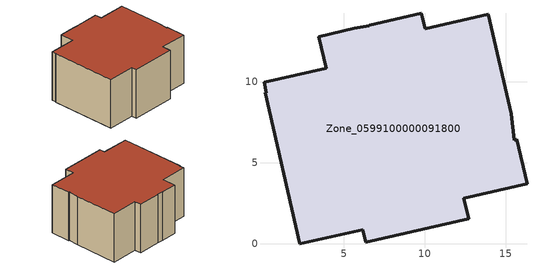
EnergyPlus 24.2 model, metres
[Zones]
Zone_0599100000091800
 floor ground (C_G): 6.36,0.11 6.18,0.89 2.28,0 0.15,9.32 0.22,9.35 0.07,9.98 3.9,10.86 3.46,12.81 5.66,13.31 6.57,13.46 6.56,13.52 9.8,14.26 10.02,13.28 13.92,14.17 15.33,8.03 15.52,6.41 15.69,6.45 16.31,3.72 12.41,2.83 12.7,1.56 z0
 wall outside (C_F): 6.18,0.89 6.36,0.11 12.7,1.56 12.41,2.83 16.31,3.72 15.69,6.45 15.52,6.41 15.33,8.03 13.92,14.17 10.02,13.28 9.8,14.26 6.56,13.52 6.57,13.46 5.66,13.31 3.46,12.81 3.9,10.86 0.07,9.98 0.22,9.35 0.15,9.32 2.28,0 6.18,0.89 z0:7.3
 roof outside (C_R): 16.31,3.72 15.69,6.45 15.52,6.41 15.33,8.03 13.92,14.17 10.02,13.28 9.8,14.26 6.56,13.52 6.57,13.46 5.66,13.31 3.46,12.81 3.9,10.86 0.07,9.98 0.22,9.35 0.15,9.32 2.28,0 6.18,0.89 6.36,0.11 12.7,1.56 12.41,2.83 z7.3
[BUILDING]
Pand.0599100000091800: North Axis=0; Terrain=City; Loads Convergence Tolerance Value=0.04; Temperature Convergence Tolerance Value=0.4; Solar Distribution=FullExterior; Maximum Number of Warmup Days=25; Minimum Number of Warmup Days=1
[Site:Location]
Rotterdam.The.Hague.AP_ZH_NLD Design_Conditions: Latitude=51.96; Longitude=4.45; Time Zone=1; Elevation=-4.5
[SITE:GROUNDTEMPERATURE:BUILDINGSURFACE]
18, 18, 18, 18, 18, 18, 18, 18, 18, 18, 18, 18
[MATERIAL] Thermal Absorptance=0.9; Solar Absorptance=0.7; Visible Absorptance=0.7
Name | Roughness | Thickness | Conductivity | Density | Specific Heat
G.D.1965 | MediumSmooth | 0.15 | 1 | 540 | 1210
F.D.1965 | Rough | 0.3 | 0.857143 | 1920 | 840
R.D.1965 | MediumRough | 0.2 | 0.08 | 1500 | 1000
[CONSTRUCTION]
C_G: G.D.1965
C_F: F.D.1965
C_R: R.D.1965
[ZONE]
Zone_0599100000091800: Type=1; Multiplier=1; Ceiling Height=Autocalculate; Volume=Autocalculate; Floor Area=autocalculate; Part of Total Floor Area=Yes
[ZONEINFILTRATION:DESIGNFLOWRATE]
Infil_Zone_0599100000091800: Zone or ZoneList or Space or SpaceList=Zone_0599100000091800; Schedule=AlwaysOn; Design Flow Rate Calculation Method=Flow/Area; Flow Rate per Floor Area=0.0042; Constant Term Coefficient=1; Temperature Term Coefficient=0; Velocity Term Coefficient=0; Velocity Squared Term Coefficient=0
[HVACTEMPLATE:ZONE:IDEALLOADSAIRSYSTEM]
Zone_0599100000091800: Maximum Heating Supply Air Temperature=50; Minimum Cooling Supply Air Temperature=13; Maximum Heating Supply Air Humidity Ratio=0.0156; Minimum Cooling Supply Air Humidity Ratio=0.0077; Heating Limit=NoLimit; Cooling Limit=NoLimit; Dehumidification Control Type=ConstantSensibleHeatRatio; Cooling Sensible Heat Ratio=0.7; Dehumidification Setpoint=60; Humidification Control Type=None; Humidification Setpoint=30; Outdoor Air Method=None; Outdoor Air Flow Rate per Person=0.00944; Outdoor Air Flow Rate per Zone Floor Area=0; Outdoor Air Flow Rate per Zone=0; Demand Controlled Ventilation Type=None; Outdoor Air Economizer Type=NoEconomizer; Heat Recovery Type=None; Sensible Heat Recovery Effectiveness=0.7; Latent Heat Recovery Effectiveness=0.65
[ZONECONTROL:THERMOSTAT]
ThermostatControl_Zone_0599100000091800: Zone or ZoneList=Zone_0599100000091800; Control Type Schedule=DualSetpointControlType; Control 1=Thermostat_Zone_0599100000091800; Temperature Difference Between Cutout And Setpoint=0
[THERMOSTATSETPOINT:DUALSETPOINT]
Thermostat_Zone_0599100000091800: Heating Setpoint Temperature Schedule=HeatingSetpoint_Zone_0599100000091800; Cooling Setpoint Temperature Schedule=CoolingSetpoint_Zone_0599100000091800
[SCHEDULE:COMPACT]
HeatingSetpoint_Zone_0599100000091800: Through: 12/31, For: AllDays, Until: 24:00, 21
CoolingSetpoint_Zone_0599100000091800: Through: 12/31, For: AllDays, Until: 24:00, 24
DualSetpointControlType: Through: 12/31, For: AllDays, Until: 24:00, 4
AlwaysOn: Through: 12/31, For: AllDays, Until: 24:00, 1
